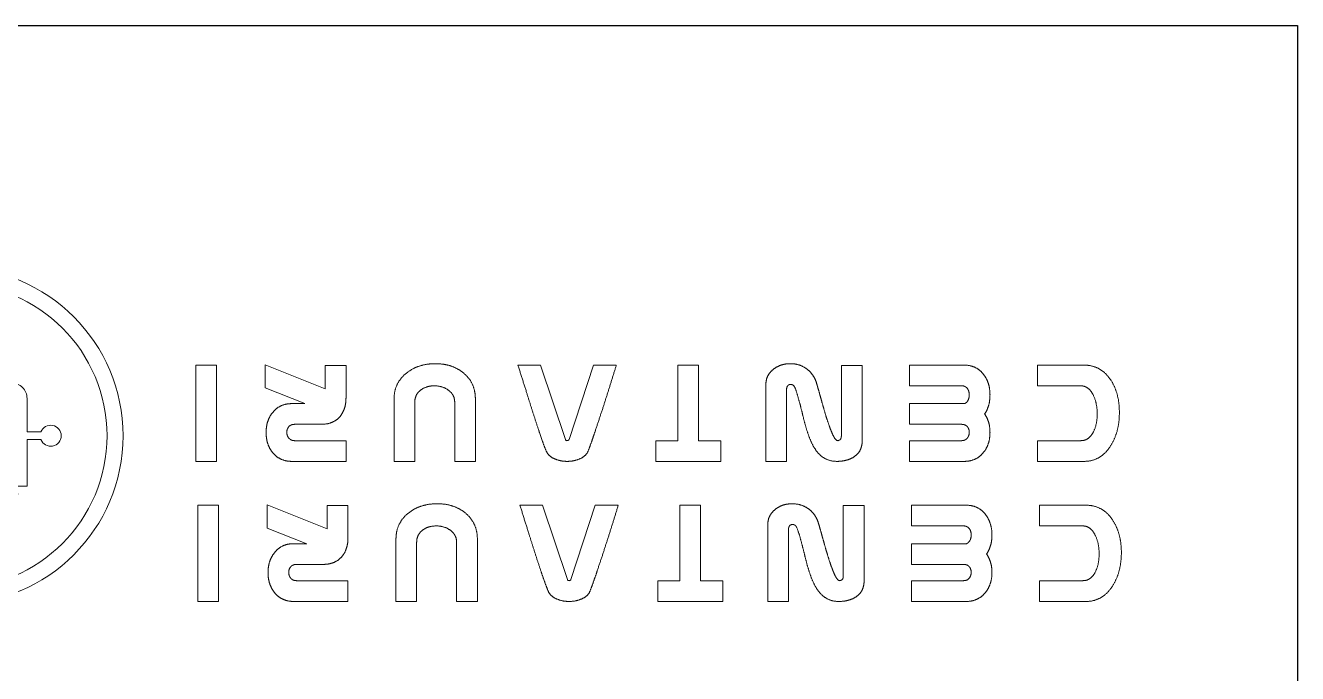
# Model space of a CAD drawing. Header units: millimetres. Extents: x -34 to 566, y 49 to 289.
# Drawn here: x 406.9 to 565.6, y 208.2 to 289 of the extents above; entities that cross this region are included whole.
import ezdxf

# ---------------------------------------------------------------- set-up
doc = ezdxf.new("R2010")
doc.units = ezdxf.units.MM

# ---------------------------------------------------------------- blocks, each defined once
blk = doc.blocks.new('Isim Doldurma')
at = {"color": 7, "linetype": 'Continuous', "lineweight": 15}
for points in [[(3.66, 3.68), (3.68, 3.65), (3.69, 3.61), (3.71, 3.58), (3.73, 3.55), (3.75, 3.51), (3.77, 3.48), (3.79, 3.45), (3.81, 3.42), (3.83, 3.39), (3.85, 3.36), (3.87, 3.33), (3.89, 3.3), (3.91, 3.27), (3.94, 3.24), (3.96, 3.21), (3.98, 3.18), (4.01, 3.15), (4.03, 3.12), (4.06, 3.09), (4.08, 3.07), (4.11, 3.04), (4.13, 3.01), (4.16, 2.99), (4.19, 2.96), (4.22, 2.94), (4.25, 2.92), (4.27, 2.89), (4.3, 2.87), (4.34, 2.85), (4.37, 2.83), (4.4, 2.81), (4.43, 2.79), (4.46, 2.77), (4.49, 2.75), (4.53, 2.73), (4.56, 2.72), (4.59, 2.7), (4.63, 2.69), (4.66, 2.67), (4.7, 2.66), (4.73, 2.65), (4.77, 2.64), (4.81, 2.63), (4.84, 2.62), (4.88, 2.61), (4.92, 2.61), (4.95, 2.6), (4.99, 2.6), (5.03, 2.59), (5.06, 2.59), (5.1, 2.59), (5.14, 2.59), (5.18, 2.58), (10.58, 2.58), (10.58, 0), (4.77, 0), (4.7, 0), (4.62, 0), (4.55, 0.01), (4.47, 0.01), (4.4, 0.02), (4.32, 0.02), (4.25, 0.03), (4.17, 0.04), (4.1, 0.05), (4.03, 0.06), (3.95, 0.08), (3.88, 0.09), (3.81, 0.11), (3.74, 0.13), (3.66, 0.15), (3.59, 0.17), (3.52, 0.19), (3.45, 0.21), (3.38, 0.24), (3.31, 0.27), (3.24, 0.29), (3.17, 0.32), (3.1, 0.35), (3.04, 0.39), (2.97, 0.42), (2.9, 0.45), (2.84, 0.49), (2.77, 0.53), (2.71, 0.57), (2.65, 0.61), (2.59, 0.65), (2.53, 0.7), (2.47, 0.74), (2.41, 0.79), (2.35, 0.83), (2.29, 0.88), (2.23, 0.93), (2.18, 0.98), (2.12, 1.03), (2.07, 1.08), (2.02, 1.14), (1.97, 1.19), (1.92, 1.25), (1.87, 1.3), (1.82, 1.36), (1.77, 1.42), (1.72, 1.48), (1.68, 1.53), (1.63, 1.59), (1.59, 1.65), (1.55, 1.72), (1.5, 1.78), (1.46, 1.84), (1.42, 1.91), (1.37, 1.97), (1.33, 2.04), (1.29, 2.11), (1.25, 2.18), (1.21, 2.25), (1.17, 2.32), (1.13, 2.39), (1.1, 2.46), (1.06, 2.54), (1.03, 2.61), (1, 2.68), (0.96, 2.76), (0.93, 2.83), (0.9, 2.91), (0.87, 2.98), (0.84, 3.06), (0.81, 3.13), (0.79, 3.21), (0.76, 3.28), (0.74, 3.36), (0.71, 3.44), (0.69, 3.51), (0.67, 3.59), (0.65, 3.67), (0.62, 3.75), (0.6, 3.83), (0.59, 3.9), (0.57, 3.98), (0.55, 4.06), (0.53, 4.14), (0.52, 4.22), (0.5, 4.3), (0.49, 4.38), (0.48, 4.46), (0.47, 4.54), (0.45, 4.62), (0.44, 4.7), (0.43, 4.78), (0.43, 4.86), (0.42, 4.94), (0.41, 5.02), (0.4, 5.1), (0.4, 5.18), (0.39, 5.26), (0.38, 5.34), (0.38, 5.42), (0.38, 5.5), (0.38, 5.58), (0.37, 5.66), (0.37, 5.74), (0.37, 5.82), (0.37, 5.9), (0.37, 5.98), (0.37, 6.07), (0.37, 6.15), (0.38, 6.23), (0.38, 6.32), (0.38, 6.4), (0.39, 6.48), (0.39, 6.56), (0.4, 6.65), (0.4, 6.73), (0.41, 6.81), (0.42, 6.89), (0.43, 6.98), (0.44, 7.06), (0.45, 7.14), (0.46, 7.22), (0.47, 7.3), (0.48, 7.39), (0.49, 7.47), (0.51, 7.55), (0.52, 7.63), (0.54, 7.71), (0.56, 7.79), (0.57, 7.87), (0.59, 7.96), (0.61, 8.04), (0.63, 8.12), (0.65, 8.2), (0.67, 8.28), (0.7, 8.36), (0.72, 8.44), (0.74, 8.51), (0.77, 8.59), (0.8, 8.67), (0.82, 8.75), (0.85, 8.83), (0.88, 8.9), (0.91, 8.98), (0.94, 9.06), (0.98, 9.13), (1.01, 9.21), (1.04, 9.29), (1.08, 9.36), (1.11, 9.44), (1.15, 9.51), (1.19, 9.58), (1.23, 9.66), (1.27, 9.73), (1.31, 9.8), (1.35, 9.87), (1.39, 9.94), (1.44, 10.01), (1.48, 10.08), (1.52, 10.15), (1.56, 10.21), (1.61, 10.27), (1.65, 10.33), (1.69, 10.39), (1.74, 10.45), (1.78, 10.51), (1.83, 10.57), (1.88, 10.63), (1.93, 10.69), (1.98, 10.75), (2.03, 10.8), (2.08, 10.86), (2.13, 10.91), (2.19, 10.96), (2.24, 11.01), (2.3, 11.07), (2.35, 11.12), (2.41, 11.16), (2.47, 11.21), (2.53, 11.26), (2.59, 11.3), (2.65, 11.35), (2.71, 11.39), (2.77, 11.43), (2.84, 11.47), (2.9, 11.51), (2.97, 11.55), (3.03, 11.59), (3.1, 11.62), (3.17, 11.65), (3.23, 11.69), (3.3, 11.72), (3.37, 11.74), (3.44, 11.77), (3.51, 11.8), (3.58, 11.82), (3.66, 11.84), (3.73, 11.87), (3.8, 11.88), (3.87, 11.9), (3.95, 11.92), (4.02, 11.93), (4.1, 11.95), (4.17, 11.96), (4.25, 11.97), (4.32, 11.98), (4.4, 11.98), (4.47, 11.99), (4.55, 11.99), (4.62, 12), (4.7, 12), (4.77, 12), (10.58, 12), (10.58, 9.42), (5.18, 9.42), (5.14, 9.41), (5.1, 9.41), (5.06, 9.41), (5.03, 9.41), (4.99, 9.4), (4.95, 9.4), (4.92, 9.4), (4.88, 9.39), (4.84, 9.38), (4.81, 9.38), (4.77, 9.37), (4.74, 9.36), (4.7, 9.35), (4.67, 9.34), (4.63, 9.33), (4.6, 9.31), (4.56, 9.3), (4.53, 9.28), (4.49, 9.27), (4.46, 9.25), (4.43, 9.23), (4.4, 9.22), (4.37, 9.2), (4.33, 9.18), (4.3, 9.16), (4.27, 9.14), (4.24, 9.11), (4.21, 9.09), (4.18, 9.07), (4.16, 9.05), (4.13, 9.02), (4.1, 9), (4.07, 8.97), (4.05, 8.95), (4.02, 8.92), (4, 8.89), (3.97, 8.87), (3.95, 8.84), (3.92, 8.81), (3.9, 8.78), (3.88, 8.75), (3.86, 8.72), (3.83, 8.69), (3.81, 8.66), (3.79, 8.63), (3.77, 8.6), (3.75, 8.57), (3.73, 8.54), (3.71, 8.51), (3.69, 8.48), (3.67, 8.44), (3.66, 8.41), (3.64, 8.38), (3.6, 8.31), (3.57, 8.23), (3.53, 8.16), (3.5, 8.08), (3.47, 8.01), (3.43, 7.93), (3.41, 7.86), (3.38, 7.78), (3.35, 7.7), (3.33, 7.62), (3.31, 7.54), (3.29, 7.46), (3.27, 7.38), (3.25, 7.3), (3.24, 7.22), (3.22, 7.14), (3.21, 7.06), (3.2, 6.98), (3.19, 6.9), (3.18, 6.82), (3.17, 6.74), (3.16, 6.66), (3.16, 6.57), (3.15, 6.49), (3.15, 6.41), (3.15, 6.33), (3.14, 6.25), (3.14, 6.17), (3.14, 6.08), (3.14, 6), (3.14, 5.91), (3.15, 5.83), (3.15, 5.74), (3.15, 5.66), (3.16, 5.57), (3.16, 5.48), (3.17, 5.4), (3.18, 5.31), (3.19, 5.23), (3.2, 5.14), (3.22, 5.06), (3.23, 4.98), (3.25, 4.89), (3.26, 4.81), (3.28, 4.72), (3.3, 4.64), (3.32, 4.56), (3.34, 4.47), (3.37, 4.39), (3.39, 4.31), (3.42, 4.23), (3.45, 4.15), (3.48, 4.07), (3.52, 3.99), (3.55, 3.91), (3.59, 3.83), (3.62, 3.76)], [(17.18, 6.09), (17.15, 6.13), (17.13, 6.17), (17.1, 6.21), (17.08, 6.25), (17.05, 6.29), (17.03, 6.32), (17.01, 6.36), (16.98, 6.4), (16.96, 6.45), (16.94, 6.49), (16.92, 6.53), (16.9, 6.57), (16.88, 6.61), (16.86, 6.65), (16.84, 6.69), (16.82, 6.74), (16.81, 6.78), (16.79, 6.82), (16.77, 6.86), (16.76, 6.91), (16.74, 6.95), (16.72, 6.99), (16.71, 7.04), (16.7, 7.08), (16.68, 7.12), (16.67, 7.17), (16.66, 7.21), (16.65, 7.26), (16.63, 7.3), (16.62, 7.35), (16.61, 7.39), (16.6, 7.44), (16.59, 7.48), (16.58, 7.53), (16.58, 7.57), (16.57, 7.62), (16.56, 7.66), (16.55, 7.71), (16.55, 7.75), (16.54, 7.8), (16.54, 7.84), (16.53, 7.89), (16.53, 7.94), (16.52, 7.98), (16.52, 8.03), (16.52, 8.07), (16.51, 8.12), (16.51, 8.16), (16.51, 8.21), (16.51, 8.26), (16.51, 8.3), (16.51, 8.35), (16.5, 8.39), (16.51, 8.44), (16.51, 8.49), (16.51, 8.54), (16.51, 8.59), (16.51, 8.64), (16.51, 8.69), (16.52, 8.74), (16.52, 8.79), (16.52, 8.84), (16.53, 8.89), (16.53, 8.94), (16.54, 8.99), (16.55, 9.04), (16.55, 9.09), (16.56, 9.14), (16.57, 9.19), (16.58, 9.24), (16.59, 9.29), (16.6, 9.34), (16.61, 9.39), (16.62, 9.44), (16.63, 9.49), (16.64, 9.53), (16.66, 9.58), (16.67, 9.63), (16.69, 9.68), (16.7, 9.73), (16.72, 9.77), (16.73, 9.82), (16.75, 9.87), (16.77, 9.92), (16.78, 9.96), (16.8, 10.01), (16.82, 10.06), (16.84, 10.1), (16.86, 10.15), (16.88, 10.19), (16.91, 10.24), (16.93, 10.28), (16.95, 10.33), (16.97, 10.37), (17, 10.42), (17.02, 10.46), (17.05, 10.5), (17.08, 10.54), (17.1, 10.59), (17.13, 10.63), (17.16, 10.67), (17.19, 10.71), (17.22, 10.75), (17.25, 10.79), (17.28, 10.83), (17.31, 10.87), (17.34, 10.91), (17.37, 10.95), (17.41, 10.99), (17.44, 11.03), (17.48, 11.07), (17.51, 11.11), (17.55, 11.15), (17.59, 11.18), (17.62, 11.22), (17.66, 11.26), (17.7, 11.29), (17.74, 11.32), (17.78, 11.36), (17.82, 11.39), (17.86, 11.42), (17.91, 11.45), (17.95, 11.48), (17.99, 11.51), (18.04, 11.54), (18.08, 11.57), (18.12, 11.59), (18.17, 11.62), (18.22, 11.65), (18.26, 11.67), (18.31, 11.69), (18.36, 11.72), (18.4, 11.74), (18.45, 11.76), (18.5, 11.78), (18.55, 11.8), (18.6, 11.82), (18.65, 11.83), (18.7, 11.85), (18.75, 11.87), (18.8, 11.88), (18.85, 11.89), (18.9, 11.91), (18.95, 11.92), (19, 11.93), (19.05, 11.94), (19.1, 11.95), (19.15, 11.96), (19.21, 11.97), (19.26, 11.97), (19.31, 11.98), (19.36, 11.98), (19.41, 11.99), (19.47, 11.99), (19.52, 11.99), (19.57, 12), (19.62, 12), (19.67, 12), (19.73, 12), (26.53, 12), (26.53, 9.42), (20.04, 9.42), (20.01, 9.41), (19.98, 9.41), (19.95, 9.41), (19.92, 9.41), (19.89, 9.4), (19.86, 9.4), (19.83, 9.4), (19.8, 9.39), (19.77, 9.38), (19.74, 9.37), (19.72, 9.36), (19.69, 9.35), (19.66, 9.34), (19.63, 9.33), (19.61, 9.32), (19.58, 9.3), (19.55, 9.29), (19.53, 9.27), (19.5, 9.26), (19.48, 9.24), (19.46, 9.22), (19.43, 9.2), (19.41, 9.18), (19.39, 9.16), (19.37, 9.14), (19.35, 9.11), (19.33, 9.09), (19.31, 9.07), (19.3, 9.04), (19.28, 9.02), (19.26, 8.99), (19.25, 8.97), (19.23, 8.94), (19.22, 8.92), (19.21, 8.89), (19.19, 8.86), (19.18, 8.84), (19.17, 8.81), (19.16, 8.78), (19.15, 8.75), (19.14, 8.72), (19.13, 8.7), (19.12, 8.67), (19.12, 8.64), (19.11, 8.61), (19.11, 8.58), (19.1, 8.55), (19.1, 8.52), (19.1, 8.49), (19.09, 8.46), (19.09, 8.43), (19.09, 8.4), (19.09, 8.37), (19.09, 8.34), (19.09, 8.31), (19.09, 8.28), (19.09, 8.25), (19.1, 8.23), (19.1, 8.2), (19.1, 8.17), (19.11, 8.14), (19.12, 8.11), (19.12, 8.08), (19.13, 8.05), (19.14, 8.03), (19.15, 8), (19.16, 7.97), (19.17, 7.94), (19.18, 7.92), (19.19, 7.89), (19.21, 7.87), (19.22, 7.84), (19.23, 7.82), (19.25, 7.79), (19.26, 7.77), (19.28, 7.74), (19.3, 7.72), (19.32, 7.7), (19.33, 7.67), (19.35, 7.65), (19.37, 7.63), (19.39, 7.61), (19.42, 7.59), (19.44, 7.57), (19.46, 7.55), (19.48, 7.54), (19.51, 7.52), (19.53, 7.51), (19.56, 7.49), (19.59, 7.48), (19.61, 7.47), (19.64, 7.45), (19.67, 7.44), (19.69, 7.43), (19.72, 7.43), (19.75, 7.42), (19.78, 7.41), (19.81, 7.4), (19.84, 7.4), (19.86, 7.4), (19.89, 7.39), (19.92, 7.39), (19.95, 7.39), (19.98, 7.39), (20.01, 7.39), (20.04, 7.38), (26.53, 7.38), (26.53, 4.8), (19.67, 4.8), (19.64, 4.79), (19.61, 4.77), (19.59, 4.75), (19.56, 4.74), (19.53, 4.72), (19.51, 4.7), (19.48, 4.68), (19.46, 4.66), (19.43, 4.64), (19.41, 4.62), (19.39, 4.59), (19.37, 4.57), (19.35, 4.54), (19.33, 4.52), (19.31, 4.49), (19.29, 4.47), (19.28, 4.44), (19.26, 4.41), (19.25, 4.38), (19.23, 4.35), (19.22, 4.33), (19.2, 4.3), (19.19, 4.27), (19.18, 4.24), (19.17, 4.21), (19.16, 4.18), (19.15, 4.15), (19.14, 4.12), (19.13, 4.09), (19.13, 4.05), (19.12, 4.02), (19.11, 3.99), (19.11, 3.96), (19.11, 3.93), (19.1, 3.9), (19.1, 3.87), (19.1, 3.83), (19.09, 3.8), (19.09, 3.77), (19.09, 3.74), (19.09, 3.71), (19.09, 3.68), (19.09, 3.64), (19.09, 3.61), (19.09, 3.58), (19.1, 3.55), (19.1, 3.52), (19.1, 3.49), (19.11, 3.46), (19.11, 3.43), (19.12, 3.4), (19.13, 3.37), (19.13, 3.34), (19.14, 3.31), (19.15, 3.28), (19.16, 3.25), (19.17, 3.22), (19.18, 3.19), (19.2, 3.16), (19.21, 3.13), (19.22, 3.1), (19.24, 3.08), (19.25, 3.05), (19.27, 3.02), (19.28, 2.99), (19.3, 2.97), (19.32, 2.94), (19.33, 2.92), (19.35, 2.89), (19.37, 2.87), (19.39, 2.85), (19.41, 2.82), (19.44, 2.8), (19.46, 2.78), (19.48, 2.76), (19.51, 2.74), (19.54, 2.72), (19.56, 2.71), (19.59, 2.69), (19.62, 2.68), (19.64, 2.66), (19.67, 2.65), (19.7, 2.64), (19.73, 2.63), (19.76, 2.62), (19.79, 2.61), (19.82, 2.6), (19.85, 2.6), (19.88, 2.6), (19.91, 2.59), (19.94, 2.59), (19.98, 2.59), (20.01, 2.59), (20.04, 2.58), (26.53, 2.58), (26.53, 0), (19.73, 0), (19.67, 0), (19.62, 0), (19.57, 0), (19.52, 0.01), (19.46, 0.01), (19.41, 0.01), (19.36, 0.02), (19.31, 0.02), (19.25, 0.03), (19.2, 0.04), (19.15, 0.04), (19.1, 0.05), (19.05, 0.06), (19, 0.07), (18.94, 0.09), (18.89, 0.1), (18.84, 0.11), (18.79, 0.13), (18.74, 0.14), (18.69, 0.16), (18.64, 0.17), (18.59, 0.19), (18.54, 0.21), (18.49, 0.23), (18.45, 0.25), (18.4, 0.27), (18.35, 0.29), (18.3, 0.32), (18.26, 0.34), (18.21, 0.37), (18.16, 0.39), (18.12, 0.42), (18.07, 0.45), (18.03, 0.48), (17.99, 0.51), (17.94, 0.54), (17.9, 0.57), (17.86, 0.6), (17.82, 0.63), (17.78, 0.66), (17.74, 0.7), (17.7, 0.73), (17.66, 0.77), (17.62, 0.81), (17.58, 0.84), (17.55, 0.88), (17.51, 0.92), (17.48, 0.96), (17.44, 1), (17.41, 1.04), (17.37, 1.08), (17.34, 1.12), (17.31, 1.16), (17.28, 1.2), (17.25, 1.24), (17.22, 1.29), (17.19, 1.33), (17.16, 1.37), (17.13, 1.41), (17.1, 1.46), (17.07, 1.5), (17.05, 1.54), (17.02, 1.59), (17, 1.63), (16.97, 1.68), (16.95, 1.73), (16.92, 1.77), (16.9, 1.82), (16.88, 1.86), (16.86, 1.91), (16.84, 1.96), (16.82, 2.01), (16.8, 2.06), (16.78, 2.1), (16.76, 2.15), (16.75, 2.2), (16.73, 2.25), (16.71, 2.3), (16.7, 2.35), (16.68, 2.4), (16.67, 2.45), (16.66, 2.5), (16.64, 2.55), (16.63, 2.6), (16.62, 2.65), (16.61, 2.7), (16.6, 2.75), (16.59, 2.8), (16.58, 2.85), (16.57, 2.9), (16.56, 2.95), (16.55, 3), (16.55, 3.05), (16.54, 3.1), (16.53, 3.15), (16.53, 3.21), (16.52, 3.26), (16.52, 3.31), (16.52, 3.36), (16.51, 3.41), (16.51, 3.46), (16.51, 3.51), (16.51, 3.57), (16.51, 3.62), (16.51, 3.67), (16.5, 3.72), (16.51, 3.77), (16.51, 3.82), (16.51, 3.86), (16.51, 3.91), (16.51, 3.96), (16.51, 4), (16.52, 4.05), (16.52, 4.1), (16.52, 4.15), (16.53, 4.19), (16.53, 4.24), (16.54, 4.29), (16.54, 4.33), (16.55, 4.38), (16.55, 4.43), (16.56, 4.47), (16.57, 4.52), (16.58, 4.57), (16.58, 4.61), (16.59, 4.66), (16.6, 4.71), (16.61, 4.75), (16.62, 4.8), (16.63, 4.84), (16.64, 4.89), (16.65, 4.94), (16.67, 4.98), (16.68, 5.03), (16.69, 5.07), (16.71, 5.12), (16.72, 5.16), (16.74, 5.21), (16.75, 5.25), (16.77, 5.3), (16.79, 5.34), (16.8, 5.38), (16.82, 5.43), (16.84, 5.47), (16.86, 5.51), (16.88, 5.56), (16.9, 5.6), (16.92, 5.64), (16.94, 5.69), (16.96, 5.73), (16.98, 5.77), (17, 5.81), (17.03, 5.85), (17.05, 5.89), (17.08, 5.93), (17.1, 5.97), (17.13, 6.01), (17.15, 6.05)], [(33.45, 11.42), (33.48, 11.45), (33.52, 11.47), (33.56, 11.49), (33.59, 11.51), (33.63, 11.54), (33.67, 11.56), (33.71, 11.58), (33.75, 11.6), (33.78, 11.62), (33.82, 11.64), (33.86, 11.66), (33.9, 11.68), (33.94, 11.69), (33.98, 11.71), (34.02, 11.73), (34.06, 11.74), (34.1, 11.76), (34.14, 11.77), (34.19, 11.79), (34.23, 11.8), (34.27, 11.81), (34.31, 11.82), (34.35, 11.84), (34.39, 11.85), (34.43, 11.86), (34.48, 11.87), (34.52, 11.88), (34.56, 11.89), (34.6, 11.9), (34.65, 11.91), (34.69, 11.92), (34.73, 11.92), (34.77, 11.93), (34.82, 11.94), (34.86, 11.95), (34.9, 11.95), (34.94, 11.96), (34.99, 11.96), (35.03, 11.97), (35.07, 11.97), (35.12, 11.98), (35.16, 11.98), (35.2, 11.98), (35.25, 11.99), (35.29, 11.99), (35.33, 11.99), (35.38, 11.99), (35.42, 12), (35.46, 12), (35.51, 12), (35.55, 12), (35.59, 12), (35.64, 12), (35.7, 12), (35.77, 11.99), (35.84, 11.99), (35.9, 11.99), (35.97, 11.98), (36.03, 11.98), (36.1, 11.97), (36.17, 11.96), (36.23, 11.95), (36.3, 11.94), (36.36, 11.92), (36.43, 11.91), (36.49, 11.89), (36.55, 11.87), (36.62, 11.85), (36.68, 11.83), (36.74, 11.8), (36.8, 11.78), (36.86, 11.75), (36.92, 11.72), (36.98, 11.7), (37.04, 11.67), (37.1, 11.64), (37.16, 11.6), (37.22, 11.57), (37.27, 11.53), (37.33, 11.5), (37.38, 11.46), (37.44, 11.42), (37.49, 11.38), (37.54, 11.34), (37.59, 11.3), (37.64, 11.25), (37.69, 11.21), (37.74, 11.16), (37.79, 11.12), (37.84, 11.07), (37.88, 11.02), (37.93, 10.97), (37.97, 10.92), (38.02, 10.87), (38.06, 10.82), (38.1, 10.77), (38.14, 10.72), (38.18, 10.67), (38.22, 10.61), (38.26, 10.56), (38.29, 10.5), (38.33, 10.45), (38.37, 10.39), (38.4, 10.34), (38.44, 10.28), (38.47, 10.22), (38.51, 10.16), (38.55, 10.09), (38.59, 10.02), (38.62, 9.95), (38.66, 9.89), (38.69, 9.82), (38.73, 9.75), (38.76, 9.68), (38.79, 9.61), (38.82, 9.54), (38.85, 9.47), (38.88, 9.4), (38.91, 9.33), (38.94, 9.26), (38.97, 9.18), (39, 9.11), (39.03, 9.04), (39.06, 8.97), (39.08, 8.9), (39.11, 8.82), (39.13, 8.75), (39.16, 8.68), (39.19, 8.61), (39.21, 8.53), (39.23, 8.46), (39.26, 8.39), (39.28, 8.32), (39.31, 8.24), (39.33, 8.17), (39.35, 8.1), (39.38, 8.02), (39.4, 7.95), (39.42, 7.88), (39.44, 7.8), (39.47, 7.73), (39.49, 7.65), (39.51, 7.58), (39.53, 7.51), (39.55, 7.43), (39.57, 7.36), (39.59, 7.28), (39.61, 7.21), (39.63, 7.14), (39.65, 7.06), (39.67, 6.99), (39.69, 6.91), (39.71, 6.84), (39.73, 6.76), (39.75, 6.69), (39.76, 6.61), (39.78, 6.54), (39.8, 6.46), (39.82, 6.39), (39.84, 6.32), (39.85, 6.25), (39.87, 6.18), (39.89, 6.11), (39.9, 6.05), (39.92, 5.98), (39.94, 5.91), (39.95, 5.84), (39.97, 5.77), (39.99, 5.7), (40.01, 5.63), (40.02, 5.56), (40.04, 5.49), (40.06, 5.43), (40.08, 5.36), (40.09, 5.29), (40.11, 5.22), (40.13, 5.15), (40.15, 5.08), (40.16, 5.01), (40.18, 4.94), (40.2, 4.88), (40.22, 4.81), (40.24, 4.74), (40.25, 4.67), (40.27, 4.6), (40.29, 4.53), (40.31, 4.47), (40.33, 4.4), (40.35, 4.33), (40.37, 4.26), (40.39, 4.19), (40.41, 4.12), (40.42, 4.06), (40.44, 3.99), (40.46, 3.92), (40.48, 3.85), (40.5, 3.78), (40.52, 3.71), (40.54, 3.65), (40.56, 3.58), (40.58, 3.51), (40.61, 3.44), (40.63, 3.38), (40.65, 3.31), (40.67, 3.24), (40.7, 3.17), (40.72, 3.11), (40.74, 3.04), (40.77, 2.97), (40.79, 2.91), (40.82, 2.84), (40.85, 2.78), (40.86, 2.76), (40.87, 2.74), (40.88, 2.71), (40.9, 2.69), (40.91, 2.67), (40.92, 2.65), (40.94, 2.63), (40.95, 2.61), (40.97, 2.59), (40.98, 2.58), (41, 2.56), (41.01, 2.54), (41.03, 2.53), (41.05, 2.51), (41.07, 2.5), (41.09, 2.48), (41.11, 2.47), (41.13, 2.46), (41.15, 2.45), (41.18, 2.44), (41.2, 2.43), (41.22, 2.42), (41.25, 2.42), (41.27, 2.41), (41.29, 2.41), (41.32, 2.41), (41.34, 2.4), (41.36, 2.4), (41.39, 2.4), (41.41, 2.4), (41.43, 2.41), (41.45, 2.41), (41.47, 2.41), (41.49, 2.42), (41.51, 2.42), (41.53, 2.43), (41.55, 2.43), (41.57, 2.44), (41.59, 2.45), (41.61, 2.46), (41.63, 2.47), (41.64, 2.48), (41.66, 2.49), (41.68, 2.51), (41.69, 2.52), (41.71, 2.54), (41.72, 2.55), (41.74, 2.57), (41.75, 2.58), (41.76, 2.6), (41.77, 2.62), (41.78, 2.63), (41.79, 2.65), (41.8, 2.67), (41.81, 2.69), (41.82, 2.71), (41.83, 2.73), (41.84, 2.75), (41.84, 2.77), (41.85, 2.79), (41.85, 2.81), (41.86, 2.83), (41.86, 2.85), (41.86, 2.87), (41.86, 2.89), (41.87, 2.91), (41.87, 2.93), (41.87, 2.95), (41.87, 2.97), (41.87, 2.99), (41.87, 12.02), (44.46, 12.02), (44.46, 2.39), (44.45, 2.35), (44.45, 2.31), (44.45, 2.27), (44.45, 2.22), (44.45, 2.18), (44.44, 2.14), (44.44, 2.1), (44.44, 2.06), (44.43, 2.02), (44.42, 1.98), (44.42, 1.94), (44.41, 1.9), (44.4, 1.86), (44.39, 1.82), (44.38, 1.78), (44.37, 1.74), (44.36, 1.7), (44.35, 1.66), (44.33, 1.62), (44.32, 1.58), (44.3, 1.54), (44.29, 1.5), (44.27, 1.47), (44.26, 1.43), (44.24, 1.39), (44.22, 1.35), (44.21, 1.32), (44.19, 1.28), (44.17, 1.25), (44.14, 1.21), (44.12, 1.17), (44.1, 1.14), (44.08, 1.11), (44.05, 1.07), (44.03, 1.04), (44.01, 1.01), (43.98, 0.97), (43.96, 0.94), (43.93, 0.91), (43.9, 0.88), (43.88, 0.85), (43.85, 0.82), (43.82, 0.79), (43.79, 0.76), (43.76, 0.73), (43.73, 0.7), (43.7, 0.67), (43.67, 0.64), (43.64, 0.62), (43.61, 0.59), (43.58, 0.56), (43.55, 0.54), (43.52, 0.51), (43.48, 0.49), (43.45, 0.46), (43.41, 0.43), (43.38, 0.41), (43.34, 0.38), (43.31, 0.36), (43.27, 0.34), (43.24, 0.31), (43.2, 0.29), (43.16, 0.27), (43.13, 0.25), (43.09, 0.23), (43.05, 0.21), (43.01, 0.19), (42.98, 0.17), (42.94, 0.15), (42.9, 0.13), (42.86, 0.11), (42.82, 0.09), (42.78, 0.08), (42.74, 0.06), (42.7, 0.04), (42.66, 0.03), (42.62, 0.01), (42.58, 0), (42.54, -0.01), (42.5, -0.03), (42.46, -0.04), (42.42, -0.05), (42.38, -0.06), (42.34, -0.07), (42.3, -0.08), (42.26, -0.09), (42.21, -0.1), (42.17, -0.11), (42.13, -0.12), (42.09, -0.13), (42.05, -0.13), (42, -0.14), (41.96, -0.15), (41.92, -0.15), (41.88, -0.16), (41.84, -0.16), (41.79, -0.17), (41.75, -0.17), (41.71, -0.17), (41.66, -0.18), (41.62, -0.18), (41.58, -0.18), (41.54, -0.18), (41.49, -0.18), (41.45, -0.18), (41.41, -0.18), (41.34, -0.18), (41.27, -0.18), (41.2, -0.18), (41.13, -0.17), (41.06, -0.17), (40.99, -0.16), (40.93, -0.15), (40.86, -0.15), (40.79, -0.13), (40.72, -0.12), (40.65, -0.11), (40.59, -0.09), (40.52, -0.08), (40.45, -0.06), (40.38, -0.04), (40.32, -0.02), (40.25, 0), (40.19, 0.02), (40.12, 0.05), (40.06, 0.07), (39.99, 0.1), (39.93, 0.13), (39.87, 0.16), (39.81, 0.19), (39.75, 0.23), (39.69, 0.26), (39.63, 0.3), (39.57, 0.33), (39.51, 0.37), (39.47, 0.39), (39.44, 0.41), (39.4, 0.44), (39.37, 0.46), (39.33, 0.49), (39.3, 0.51), (39.27, 0.54), (39.23, 0.57), (39.2, 0.59), (39.17, 0.62), (39.14, 0.65), (39.11, 0.68), (39.07, 0.71), (39.04, 0.74), (39.01, 0.77), (38.98, 0.8), (38.95, 0.83), (38.92, 0.86), (38.89, 0.89), (38.86, 0.92), (38.84, 0.95), (38.81, 0.98), (38.78, 1.02), (38.76, 1.05), (38.73, 1.08), (38.71, 1.12), (38.68, 1.15), (38.65, 1.19), (38.63, 1.22), (38.61, 1.26), (38.58, 1.29), (38.56, 1.33), (38.54, 1.36), (38.51, 1.4), (38.49, 1.44), (38.47, 1.47), (38.45, 1.51), (38.43, 1.55), (38.41, 1.59), (38.39, 1.62), (38.37, 1.66), (38.35, 1.7), (38.33, 1.74), (38.32, 1.78), (38.3, 1.81), (38.28, 1.85), (38.27, 1.89), (38.25, 1.93), (38.23, 1.97), (38.22, 2.01), (38.2, 2.05), (38.19, 2.09), (38.18, 2.13), (38.16, 2.18), (38.15, 2.23), (38.13, 2.27), (38.12, 2.32), (38.1, 2.37), (38.09, 2.41), (38.08, 2.46), (38.06, 2.51), (38.05, 2.56), (38.03, 2.6), (38.02, 2.65), (38.01, 2.7), (37.99, 2.75), (37.98, 2.79), (37.97, 2.84), (37.96, 2.89), (37.94, 2.93), (37.93, 2.98), (37.91, 3.03), (37.9, 3.08), (37.89, 3.12), (37.87, 3.17), (37.86, 3.22), (37.85, 3.26), (37.83, 3.31), (37.82, 3.36), (37.8, 3.41), (37.79, 3.45), (37.78, 3.5), (37.77, 3.55), (37.75, 3.6), (37.74, 3.64), (37.73, 3.69), (37.71, 3.74), (37.7, 3.79), (37.69, 3.83), (37.67, 3.88), (37.66, 3.93), (37.65, 3.98), (37.63, 4.02), (37.62, 4.07), (37.61, 4.12), (37.59, 4.16), (37.58, 4.21), (37.57, 4.26), (37.55, 4.31), (37.54, 4.35), (37.53, 4.4), (37.51, 4.45), (37.5, 4.5), (37.49, 4.54), (37.47, 4.59), (37.46, 4.64), (37.44, 4.7), (37.43, 4.76), (37.41, 4.82), (37.39, 4.88), (37.37, 4.95), (37.36, 5.01), (37.34, 5.07), (37.32, 5.13), (37.3, 5.19), (37.29, 5.25), (37.27, 5.32), (37.25, 5.38), (37.23, 5.44), (37.21, 5.5), (37.2, 5.56), (37.18, 5.62), (37.16, 5.68), (37.14, 5.74), (37.12, 5.81), (37.11, 5.87), (37.09, 5.93), (37.07, 5.99), (37.05, 6.05), (37.03, 6.11), (37.01, 6.17), (37, 6.23), (36.98, 6.3), (36.96, 6.36), (36.94, 6.42), (36.92, 6.48), (36.9, 6.54), (36.88, 6.6), (36.86, 6.66), (36.84, 6.72), (36.83, 6.78), (36.81, 6.84), (36.79, 6.91), (36.77, 6.97), (36.75, 7.03), (36.72, 7.09), (36.7, 7.15), (36.68, 7.21), (36.66, 7.27), (36.64, 7.33), (36.62, 7.39), (36.6, 7.45), (36.58, 7.51), (36.56, 7.57), (36.54, 7.63), (36.52, 7.69), (36.49, 7.75), (36.47, 7.81), (36.45, 7.87), (36.44, 7.91), (36.42, 7.94), (36.41, 7.97), (36.4, 8), (36.39, 8.04), (36.37, 8.07), (36.36, 8.1), (36.35, 8.14), (36.33, 8.17), (36.32, 8.2), (36.31, 8.24), (36.29, 8.27), (36.28, 8.3), (36.27, 8.33), (36.25, 8.37), (36.24, 8.4), (36.22, 8.43), (36.21, 8.47), (36.19, 8.5), (36.18, 8.53), (36.17, 8.56), (36.15, 8.6), (36.14, 8.63), (36.12, 8.66), (36.11, 8.69), (36.09, 8.72), (36.08, 8.76), (36.06, 8.79), (36.04, 8.82), (36.03, 8.85), (36.01, 8.88), (35.99, 8.91), (35.98, 8.95), (35.96, 8.98), (35.94, 9.01), (35.92, 9.04), (35.9, 9.07), (35.88, 9.1), (35.86, 9.13), (35.84, 9.16), (35.82, 9.18), (35.8, 9.21), (35.78, 9.24), (35.75, 9.27), (35.73, 9.29), (35.7, 9.32), (35.68, 9.34), (35.65, 9.36), (35.62, 9.38), (35.59, 9.4), (35.55, 9.41), (35.52, 9.41), (35.48, 9.42), (35.46, 9.41), (35.44, 9.4), (35.42, 9.4), (35.41, 9.39), (35.39, 9.39), (35.37, 9.38), (35.35, 9.37), (35.33, 9.37), (35.31, 9.36), (35.3, 9.35), (35.28, 9.34), (35.26, 9.33), (35.24, 9.32), (35.23, 9.31), (35.21, 9.3), (35.2, 9.28), (35.18, 9.27), (35.17, 9.26), (35.16, 9.24), (35.14, 9.23), (35.13, 9.21), (35.12, 9.19), (35.11, 9.18), (35.1, 9.16), (35.09, 9.14), (35.09, 9.12), (35.08, 9.1), (35.07, 9.08), (35.07, 9.06), (35.06, 9.05), (35.06, 9.03), (35.06, 9.01), (35.05, 8.99), (35.05, 8.97), (35.05, 8.95), (35.05, 8.93), (35.05, 8.91), (35.04, 8.89), (35.04, 8.87), (35.04, 8.85), (35.04, 8.83), (35.04, 0.04), (32.46, 0.04), (32.46, 9.46), (32.46, 9.5), (32.46, 9.55), (32.46, 9.59), (32.46, 9.63), (32.46, 9.68), (32.47, 9.72), (32.47, 9.76), (32.47, 9.81), (32.48, 9.85), (32.49, 9.89), (32.49, 9.94), (32.5, 9.98), (32.51, 10.02), (32.52, 10.06), (32.53, 10.11), (32.54, 10.15), (32.55, 10.19), (32.56, 10.23), (32.57, 10.27), (32.58, 10.31), (32.6, 10.36), (32.61, 10.4), (32.63, 10.44), (32.65, 10.48), (32.66, 10.52), (32.68, 10.56), (32.7, 10.59), (32.72, 10.63), (32.74, 10.67), (32.76, 10.71), (32.79, 10.75), (32.81, 10.78), (32.83, 10.82), (32.86, 10.85), (32.88, 10.89), (32.91, 10.92), (32.94, 10.96), (32.96, 10.99), (32.99, 11.02), (33.02, 11.06), (33.05, 11.09), (33.08, 11.12), (33.11, 11.15), (33.14, 11.18), (33.17, 11.21), (33.21, 11.24), (33.24, 11.27), (33.27, 11.29), (33.31, 11.32), (33.34, 11.35), (33.38, 11.37), (33.41, 11.4)], [(58.19, 9.42), (55.42, 9.42), (55.42, 0), (52.84, 0), (52.84, 9.42), (50.07, 9.42), (50.07, 12), (58.19, 12)], [(72.76, 8.2), (72.79, 8.11), (72.82, 8.01), (72.85, 7.92), (72.88, 7.83), (72.91, 7.74), (72.94, 7.65), (72.97, 7.56), (73, 7.47), (73.03, 7.38), (73.06, 7.29), (73.09, 7.2), (73.12, 7.11), (73.15, 7.02), (73.18, 6.93), (73.21, 6.84), (73.24, 6.75), (73.26, 6.66), (73.29, 6.57), (73.32, 6.48), (73.35, 6.39), (73.38, 6.3), (73.41, 6.21), (73.44, 6.12), (73.47, 6.03), (73.5, 5.94), (73.53, 5.85), (73.56, 5.76), (73.59, 5.67), (73.61, 5.58), (73.64, 5.49), (73.67, 5.4), (73.7, 5.31), (73.73, 5.22), (73.76, 5.12), (73.79, 5.03), (73.82, 4.94), (73.84, 4.85), (73.87, 4.76), (73.9, 4.67), (73.93, 4.58), (73.96, 4.49), (73.99, 4.4), (74.02, 4.31), (74.04, 4.22), (74.07, 4.13), (74.1, 4.04), (74.13, 3.95), (74.16, 3.86), (74.19, 3.77), (74.21, 3.68), (74.24, 3.59), (74.27, 3.49), (74.3, 3.4), (74.34, 3.29), (74.37, 3.17), (74.41, 3.05), (74.45, 2.93), (74.48, 2.82), (74.52, 2.7), (74.56, 2.58), (74.59, 2.46), (74.63, 2.35), (74.67, 2.23), (74.71, 2.11), (74.74, 2), (74.78, 1.88), (74.82, 1.76), (74.85, 1.64), (74.89, 1.53), (74.93, 1.41), (74.96, 1.29), (75, 1.17), (75.04, 1.06), (75.08, 0.94), (75.11, 0.82), (75.15, 0.7), (75.19, 0.59), (75.22, 0.47), (75.26, 0.35), (75.3, 0.23), (75.33, 0.12), (75.37, 0), (72.56, 0), (69.45, 9.27), (69.45, 9.28), (69.45, 9.29), (69.44, 9.3), (69.44, 9.31), (69.44, 9.31), (69.43, 9.32), (69.43, 9.33), (69.42, 9.34), (69.42, 9.35), (69.41, 9.35), (69.4, 9.36), (69.4, 9.37), (69.39, 9.37), (69.38, 9.38), (69.37, 9.38), (69.37, 9.39), (69.36, 9.39), (69.35, 9.4), (69.34, 9.4), (69.33, 9.4), (69.32, 9.41), (69.31, 9.41), (69.3, 9.41), (69.29, 9.41), (69.28, 9.41), (69.28, 9.41), (69.27, 9.41), (69.26, 9.41), (69.25, 9.42), (69.24, 9.41), (69.23, 9.41), (69.22, 9.41), (69.2, 9.41), (69.19, 9.41), (69.18, 9.41), (69.17, 9.41), (69.16, 9.41), (69.15, 9.4), (69.15, 9.4), (69.14, 9.39), (69.13, 9.39), (69.12, 9.39), (69.11, 9.38), (69.1, 9.37), (69.09, 9.37), (69.08, 9.36), (69.07, 9.36), (69.07, 9.35), (69.06, 9.34), (69.05, 9.34), (69.04, 9.33), (69.04, 9.32), (69.03, 9.31), (69.03, 9.3), (69.02, 9.29), (69.01, 9.29), (69.01, 9.28), (69, 9.27), (65.97, 0), (63.11, 0), (63.14, 0.11), (63.18, 0.21), (63.21, 0.32), (63.24, 0.43), (63.27, 0.53), (63.3, 0.64), (63.33, 0.75), (63.37, 0.85), (63.4, 0.96), (63.43, 1.07), (63.47, 1.17), (63.5, 1.28), (63.53, 1.39), (63.57, 1.49), (63.6, 1.6), (63.63, 1.71), (63.66, 1.81), (63.7, 1.92), (63.73, 2.03), (63.76, 2.13), (63.8, 2.24), (63.83, 2.34), (63.86, 2.45), (63.9, 2.56), (63.93, 2.66), (63.96, 2.77), (64, 2.88), (64.03, 2.98), (64.07, 3.09), (64.1, 3.19), (64.13, 3.3), (64.17, 3.41), (64.2, 3.51), (64.23, 3.62), (64.27, 3.73), (64.3, 3.83), (64.33, 3.94), (64.37, 4.04), (64.4, 4.15), (64.44, 4.26), (64.47, 4.36), (64.51, 4.47), (64.54, 4.57), (64.57, 4.68), (64.61, 4.79), (64.64, 4.89), (64.68, 5), (64.71, 5.11), (64.75, 5.21), (64.78, 5.32), (64.81, 5.42), (64.85, 5.53), (64.88, 5.64), (64.92, 5.74), (64.95, 5.85), (64.99, 5.95), (65.02, 6.06), (65.06, 6.17), (65.09, 6.27), (65.12, 6.38), (65.16, 6.48), (65.19, 6.59), (65.23, 6.69), (65.26, 6.8), (65.3, 6.91), (65.33, 7.01), (65.37, 7.12), (65.4, 7.22), (65.44, 7.33), (65.48, 7.43), (65.51, 7.54), (65.55, 7.65), (65.58, 7.75), (65.62, 7.86), (65.65, 7.96), (65.69, 8.07), (65.72, 8.18), (65.74, 8.23), (65.76, 8.28), (65.78, 8.34), (65.79, 8.39), (65.81, 8.44), (65.83, 8.5), (65.85, 8.55), (65.87, 8.6), (65.88, 8.65), (65.9, 8.71), (65.92, 8.76), (65.94, 8.81), (65.96, 8.87), (65.98, 8.92), (65.99, 8.97), (66.01, 9.03), (66.03, 9.08), (66.05, 9.13), (66.07, 9.19), (66.09, 9.24), (66.1, 9.29), (66.12, 9.35), (66.14, 9.4), (66.16, 9.45), (66.18, 9.51), (66.2, 9.56), (66.22, 9.61), (66.23, 9.67), (66.25, 9.72), (66.27, 9.77), (66.29, 9.82), (66.31, 9.88), (66.33, 9.93), (66.35, 9.98), (66.37, 10.04), (66.39, 10.09), (66.41, 10.14), (66.43, 10.19), (66.45, 10.25), (66.47, 10.3), (66.49, 10.35), (66.51, 10.41), (66.53, 10.46), (66.55, 10.51), (66.57, 10.56), (66.59, 10.62), (66.61, 10.67), (66.63, 10.72), (66.65, 10.77), (66.68, 10.82), (66.7, 10.87), (66.73, 10.92), (66.75, 10.97), (66.79, 11.01), (66.82, 11.06), (66.85, 11.1), (66.89, 11.14), (66.92, 11.18), (66.96, 11.21), (66.99, 11.25), (67.03, 11.29), (67.07, 11.32), (67.11, 11.36), (67.15, 11.39), (67.2, 11.42), (67.24, 11.45), (67.28, 11.48), (67.33, 11.51), (67.37, 11.54), (67.42, 11.56), (67.46, 11.59), (67.51, 11.61), (67.56, 11.64), (67.6, 11.66), (67.65, 11.68), (67.7, 11.7), (67.75, 11.72), (67.8, 11.74), (67.85, 11.76), (67.9, 11.78), (67.94, 11.8), (67.99, 11.81), (68.05, 11.83), (68.1, 11.84), (68.15, 11.86), (68.2, 11.87), (68.25, 11.88), (68.3, 11.9), (68.35, 11.91), (68.4, 11.92), (68.45, 11.93), (68.5, 11.94), (68.56, 11.95), (68.61, 11.96), (68.66, 11.96), (68.71, 11.97), (68.77, 11.97), (68.82, 11.98), (68.87, 11.98), (68.92, 11.99), (68.98, 11.99), (69.03, 11.99), (69.08, 12), (69.13, 12), (69.19, 12), (69.24, 12), (69.29, 12), (69.34, 12), (69.39, 12), (69.45, 11.99), (69.5, 11.99), (69.55, 11.99), (69.6, 11.98), (69.66, 11.98), (69.71, 11.98), (69.76, 11.97), (69.81, 11.96), (69.86, 11.96), (69.92, 11.95), (69.97, 11.94), (70.02, 11.93), (70.07, 11.92), (70.12, 11.91), (70.17, 11.9), (70.22, 11.88), (70.27, 11.87), (70.33, 11.86), (70.38, 11.84), (70.43, 11.83), (70.48, 11.81), (70.53, 11.8), (70.57, 11.78), (70.62, 11.76), (70.67, 11.74), (70.72, 11.72), (70.77, 11.7), (70.82, 11.68), (70.87, 11.66), (70.91, 11.64), (70.96, 11.61), (71.01, 11.59), (71.05, 11.56), (71.1, 11.54), (71.14, 11.51), (71.19, 11.48), (71.23, 11.45), (71.27, 11.42), (71.31, 11.39), (71.35, 11.36), (71.39, 11.32), (71.43, 11.29), (71.47, 11.25), (71.51, 11.21), (71.54, 11.18), (71.58, 11.14), (71.61, 11.1), (71.65, 11.06), (71.68, 11.01), (71.71, 10.97), (71.74, 10.93), (71.77, 10.88), (71.79, 10.83), (71.82, 10.78), (71.84, 10.73), (71.86, 10.67), (71.89, 10.62), (71.91, 10.57), (71.93, 10.52), (71.95, 10.47), (71.97, 10.41), (71.99, 10.36), (72.01, 10.31), (72.03, 10.26), (72.05, 10.21), (72.07, 10.15), (72.09, 10.1), (72.11, 10.05), (72.13, 9.99), (72.15, 9.94), (72.17, 9.89), (72.19, 9.84), (72.21, 9.78), (72.23, 9.73), (72.25, 9.68), (72.27, 9.63), (72.28, 9.57), (72.3, 9.52), (72.32, 9.47), (72.34, 9.41), (72.36, 9.36), (72.38, 9.31), (72.4, 9.26), (72.42, 9.2), (72.43, 9.15), (72.45, 9.1), (72.47, 9.04), (72.49, 8.99), (72.51, 8.94), (72.53, 8.89), (72.55, 8.83), (72.56, 8.78), (72.58, 8.73), (72.6, 8.67), (72.62, 8.62), (72.64, 8.57), (72.65, 8.51), (72.67, 8.46), (72.69, 8.41), (72.71, 8.35), (72.73, 8.3), (72.74, 8.25)], [(85.67, -0.18), (85.6, -0.18), (85.53, -0.18), (85.46, -0.18), (85.39, -0.18), (85.32, -0.18), (85.25, -0.17), (85.18, -0.17), (85.12, -0.16), (85.05, -0.16), (84.98, -0.15), (84.91, -0.14), (84.84, -0.14), (84.77, -0.13), (84.7, -0.12), (84.63, -0.11), (84.57, -0.1), (84.5, -0.08), (84.43, -0.07), (84.36, -0.06), (84.29, -0.04), (84.22, -0.03), (84.16, -0.01), (84.09, 0.01), (84.02, 0.02), (83.96, 0.04), (83.89, 0.06), (83.82, 0.08), (83.76, 0.1), (83.69, 0.13), (83.63, 0.15), (83.56, 0.17), (83.5, 0.2), (83.43, 0.22), (83.37, 0.25), (83.3, 0.28), (83.24, 0.31), (83.18, 0.34), (83.12, 0.37), (83.05, 0.4), (82.99, 0.43), (82.93, 0.46), (82.87, 0.49), (82.81, 0.53), (82.75, 0.56), (82.69, 0.6), (82.63, 0.64), (82.57, 0.67), (82.52, 0.71), (82.46, 0.75), (82.4, 0.8), (82.35, 0.84), (82.29, 0.88), (82.24, 0.92), (82.18, 0.97), (82.13, 1.01), (82.07, 1.06), (82.02, 1.11), (81.96, 1.16), (81.91, 1.21), (81.86, 1.26), (81.81, 1.31), (81.76, 1.36), (81.71, 1.41), (81.66, 1.47), (81.61, 1.52), (81.57, 1.58), (81.52, 1.63), (81.48, 1.69), (81.43, 1.75), (81.39, 1.81), (81.35, 1.87), (81.31, 1.93), (81.27, 1.99), (81.24, 2.05), (81.2, 2.12), (81.16, 2.18), (81.13, 2.24), (81.1, 2.31), (81.07, 2.37), (81.04, 2.44), (81.01, 2.5), (80.98, 2.57), (80.95, 2.64), (80.93, 2.71), (80.91, 2.78), (80.88, 2.84), (80.86, 2.91), (80.84, 2.98), (80.82, 3.05), (80.81, 3.12), (80.79, 3.19), (80.78, 3.27), (80.76, 3.34), (80.75, 3.41), (80.74, 3.48), (80.72, 3.55), (80.71, 3.62), (80.71, 3.69), (80.7, 3.77), (80.69, 3.84), (80.69, 3.91), (80.69, 3.98), (80.68, 4.05), (80.68, 4.13), (80.68, 4.2), (80.68, 4.27), (80.68, 12), (83.26, 12), (83.26, 4.64), (83.26, 4.61), (83.26, 4.57), (83.26, 4.54), (83.27, 4.51), (83.27, 4.47), (83.27, 4.44), (83.27, 4.4), (83.28, 4.37), (83.28, 4.34), (83.29, 4.3), (83.29, 4.27), (83.3, 4.24), (83.31, 4.2), (83.31, 4.17), (83.32, 4.14), (83.33, 4.11), (83.34, 4.07), (83.35, 4.04), (83.36, 4.01), (83.38, 3.98), (83.39, 3.95), (83.4, 3.91), (83.41, 3.88), (83.43, 3.85), (83.44, 3.82), (83.46, 3.79), (83.47, 3.76), (83.49, 3.73), (83.51, 3.7), (83.52, 3.67), (83.54, 3.64), (83.56, 3.62), (83.58, 3.59), (83.6, 3.56), (83.62, 3.53), (83.64, 3.51), (83.66, 3.48), (83.68, 3.45), (83.7, 3.43), (83.73, 3.4), (83.75, 3.38), (83.77, 3.35), (83.8, 3.33), (83.82, 3.31), (83.85, 3.28), (83.87, 3.26), (83.9, 3.24), (83.92, 3.22), (83.95, 3.2), (83.98, 3.17), (84, 3.15), (84.03, 3.13), (84.06, 3.11), (84.11, 3.08), (84.17, 3.04), (84.22, 3.01), (84.28, 2.97), (84.33, 2.94), (84.39, 2.91), (84.44, 2.88), (84.5, 2.85), (84.56, 2.83), (84.62, 2.8), (84.68, 2.78), (84.74, 2.76), (84.8, 2.74), (84.86, 2.72), (84.93, 2.7), (84.99, 2.68), (85.05, 2.67), (85.11, 2.65), (85.18, 2.64), (85.24, 2.63), (85.3, 2.62), (85.37, 2.61), (85.43, 2.6), (85.5, 2.6), (85.56, 2.59), (85.62, 2.59), (85.69, 2.59), (85.75, 2.59), (85.82, 2.58), (85.88, 2.59), (85.94, 2.59), (86, 2.59), (86.06, 2.6), (86.12, 2.6), (86.18, 2.6), (86.25, 2.61), (86.31, 2.62), (86.37, 2.63), (86.43, 2.64), (86.49, 2.65), (86.55, 2.66), (86.61, 2.68), (86.67, 2.69), (86.72, 2.71), (86.78, 2.73), (86.84, 2.75), (86.9, 2.77), (86.96, 2.79), (87.01, 2.82), (87.07, 2.84), (87.12, 2.87), (87.18, 2.9), (87.23, 2.93), (87.28, 2.96), (87.33, 2.99), (87.39, 3.02), (87.44, 3.06), (87.49, 3.09), (87.51, 3.11), (87.54, 3.13), (87.57, 3.16), (87.59, 3.18), (87.62, 3.2), (87.65, 3.22), (87.67, 3.24), (87.69, 3.27), (87.72, 3.29), (87.74, 3.31), (87.77, 3.34), (87.79, 3.36), (87.81, 3.39), (87.83, 3.42), (87.85, 3.44), (87.87, 3.47), (87.89, 3.5), (87.91, 3.52), (87.93, 3.55), (87.95, 3.58), (87.97, 3.61), (87.99, 3.64), (88.01, 3.67), (88.02, 3.7), (88.04, 3.73), (88.05, 3.76), (88.07, 3.79), (88.08, 3.82), (88.1, 3.85), (88.11, 3.88), (88.12, 3.91), (88.13, 3.94), (88.14, 3.98), (88.15, 4.01), (88.16, 4.04), (88.17, 4.07), (88.18, 4.1), (88.19, 4.14), (88.2, 4.17), (88.21, 4.2), (88.21, 4.24), (88.22, 4.27), (88.22, 4.3), (88.23, 4.34), (88.23, 4.37), (88.23, 4.4), (88.24, 4.44), (88.24, 4.47), (88.24, 4.51), (88.24, 4.54), (88.24, 4.57), (88.25, 4.61), (88.25, 4.64), (88.25, 12), (90.83, 12), (90.83, 4.27), (90.83, 4.2), (90.83, 4.13), (90.82, 4.05), (90.82, 3.98), (90.82, 3.91), (90.81, 3.84), (90.81, 3.77), (90.8, 3.69), (90.79, 3.62), (90.78, 3.55), (90.77, 3.48), (90.75, 3.41), (90.74, 3.33), (90.73, 3.26), (90.71, 3.19), (90.69, 3.12), (90.67, 3.05), (90.66, 2.98), (90.63, 2.91), (90.61, 2.84), (90.59, 2.78), (90.56, 2.71), (90.54, 2.64), (90.51, 2.57), (90.48, 2.51), (90.45, 2.44), (90.42, 2.37), (90.39, 2.31), (90.35, 2.25), (90.32, 2.18), (90.28, 2.12), (90.24, 2.06), (90.21, 2), (90.17, 1.94), (90.12, 1.88), (90.08, 1.82), (90.04, 1.76), (90, 1.7), (89.95, 1.64), (89.9, 1.59), (89.86, 1.53), (89.81, 1.48), (89.76, 1.42), (89.71, 1.37), (89.66, 1.32), (89.61, 1.27), (89.55, 1.22), (89.5, 1.17), (89.44, 1.13), (89.39, 1.08), (89.33, 1.03), (89.28, 0.99), (89.22, 0.94), (89.16, 0.9), (89.11, 0.86), (89.05, 0.81), (88.99, 0.77), (88.93, 0.73), (88.87, 0.69), (88.81, 0.65), (88.75, 0.62), (88.69, 0.58), (88.63, 0.54), (88.56, 0.51), (88.5, 0.47), (88.44, 0.44), (88.37, 0.41), (88.31, 0.37), (88.25, 0.34), (88.18, 0.31), (88.11, 0.28), (88.05, 0.26), (87.98, 0.23), (87.92, 0.2), (87.85, 0.18), (87.78, 0.16), (87.71, 0.13), (87.65, 0.11), (87.58, 0.09), (87.51, 0.07), (87.44, 0.05), (87.37, 0.03), (87.3, 0.01), (87.23, -0.01), (87.16, -0.02), (87.09, -0.04), (87.02, -0.05), (86.95, -0.07), (86.88, -0.08), (86.81, -0.09), (86.74, -0.11), (86.67, -0.12), (86.6, -0.13), (86.53, -0.14), (86.46, -0.14), (86.39, -0.15), (86.31, -0.16), (86.24, -0.16), (86.17, -0.17), (86.1, -0.17), (86.03, -0.18), (85.96, -0.18), (85.88, -0.18), (85.81, -0.18), (85.74, -0.18)], [(104.2, 8.37), (104.2, 8.4), (104.19, 8.42), (104.19, 8.45), (104.19, 8.48), (104.19, 8.5), (104.19, 8.53), (104.18, 8.56), (104.18, 8.58), (104.18, 8.61), (104.17, 8.64), (104.17, 8.66), (104.16, 8.69), (104.15, 8.71), (104.15, 8.74), (104.14, 8.76), (104.13, 8.79), (104.12, 8.82), (104.11, 8.84), (104.1, 8.86), (104.09, 8.89), (104.08, 8.91), (104.06, 8.94), (104.05, 8.96), (104.04, 8.98), (104.02, 9), (104.01, 9.02), (103.99, 9.05), (103.98, 9.07), (103.96, 9.09), (103.94, 9.11), (103.92, 9.13), (103.9, 9.15), (103.88, 9.17), (103.86, 9.19), (103.84, 9.21), (103.82, 9.23), (103.8, 9.24), (103.78, 9.26), (103.75, 9.28), (103.73, 9.29), (103.71, 9.31), (103.68, 9.32), (103.66, 9.33), (103.63, 9.34), (103.6, 9.35), (103.58, 9.36), (103.55, 9.37), (103.52, 9.38), (103.5, 9.39), (103.47, 9.39), (103.44, 9.4), (103.42, 9.4), (103.39, 9.41), (103.36, 9.41), (103.33, 9.41), (103.3, 9.41), (103.28, 9.41), (103.25, 9.42), (96.81, 9.42), (96.81, 12), (103.58, 12), (103.63, 12), (103.68, 12), (103.74, 12), (103.79, 11.99), (103.84, 11.99), (103.89, 11.99), (103.94, 11.98), (103.99, 11.98), (104.05, 11.97), (104.1, 11.97), (104.15, 11.96), (104.2, 11.95), (104.25, 11.94), (104.3, 11.93), (104.35, 11.92), (104.4, 11.91), (104.45, 11.89), (104.5, 11.88), (104.55, 11.87), (104.6, 11.85), (104.65, 11.83), (104.7, 11.82), (104.75, 11.8), (104.8, 11.78), (104.85, 11.76), (104.89, 11.74), (104.94, 11.72), (104.99, 11.7), (105.03, 11.67), (105.08, 11.65), (105.13, 11.62), (105.17, 11.6), (105.21, 11.57), (105.26, 11.54), (105.3, 11.52), (105.35, 11.49), (105.39, 11.46), (105.43, 11.43), (105.47, 11.39), (105.51, 11.36), (105.55, 11.33), (105.59, 11.3), (105.63, 11.26), (105.67, 11.23), (105.71, 11.19), (105.74, 11.15), (105.78, 11.12), (105.81, 11.08), (105.85, 11.04), (105.88, 11), (105.92, 10.96), (105.95, 10.92), (105.98, 10.88), (106.01, 10.84), (106.04, 10.8), (106.07, 10.76), (106.1, 10.72), (106.13, 10.68), (106.16, 10.64), (106.19, 10.6), (106.21, 10.55), (106.24, 10.51), (106.27, 10.47), (106.29, 10.42), (106.31, 10.38), (106.34, 10.34), (106.36, 10.29), (106.38, 10.25), (106.41, 10.2), (106.43, 10.16), (106.45, 10.11), (106.47, 10.06), (106.49, 10.02), (106.51, 9.97), (106.52, 9.92), (106.54, 9.88), (106.56, 9.83), (106.57, 9.78), (106.59, 9.73), (106.6, 9.69), (106.62, 9.64), (106.63, 9.59), (106.64, 9.54), (106.66, 9.49), (106.67, 9.44), (106.68, 9.4), (106.69, 9.35), (106.7, 9.3), (106.71, 9.25), (106.72, 9.2), (106.73, 9.15), (106.73, 9.1), (106.74, 9.05), (106.75, 9), (106.75, 8.95), (106.76, 8.9), (106.76, 8.85), (106.77, 8.8), (106.77, 8.75), (106.77, 8.7), (106.78, 8.65), (106.78, 8.6), (106.78, 8.55), (106.78, 8.5), (106.78, 8.45), (106.78, 8.4), (106.78, 8.35), (106.78, 8.3), (106.78, 8.25), (106.78, 8.2), (106.78, 8.15), (106.77, 8.1), (106.77, 8.05), (106.77, 8), (106.76, 7.95), (106.76, 7.9), (106.75, 7.85), (106.75, 7.8), (106.74, 7.75), (106.73, 7.7), (106.73, 7.65), (106.72, 7.6), (106.71, 7.55), (106.7, 7.51), (106.69, 7.46), (106.68, 7.41), (106.67, 7.36), (106.66, 7.31), (106.64, 7.26), (106.63, 7.21), (106.62, 7.17), (106.6, 7.12), (106.59, 7.07), (106.57, 7.02), (106.56, 6.97), (106.54, 6.93), (106.52, 6.88), (106.5, 6.83), (106.49, 6.79), (106.47, 6.74), (106.45, 6.7), (106.43, 6.65), (106.4, 6.61), (106.38, 6.56), (106.36, 6.52), (106.34, 6.47), (106.31, 6.43), (106.29, 6.38), (106.26, 6.34), (106.24, 6.3), (106.21, 6.25), (106.19, 6.21), (106.16, 6.17), (106.13, 6.13), (106.1, 6.09), (106.07, 6.05), (106.04, 6.01), (106.01, 5.97), (105.98, 5.93), (105.95, 5.89), (105.92, 5.85), (105.88, 5.81), (105.85, 5.77), (105.81, 5.73), (105.78, 5.69), (105.74, 5.65), (105.71, 5.62), (105.67, 5.58), (105.63, 5.55), (105.59, 5.51), (105.55, 5.48), (105.51, 5.44), (105.47, 5.41), (105.43, 5.38), (105.39, 5.35), (105.35, 5.32), (105.3, 5.29), (105.26, 5.26), (105.22, 5.23), (105.17, 5.21), (105.13, 5.18), (105.08, 5.15), (105.04, 5.13), (104.99, 5.11), (104.94, 5.08), (104.89, 5.06), (104.85, 5.04), (104.8, 5.02), (104.75, 5), (104.7, 4.98), (104.65, 4.97), (104.6, 4.95), (104.55, 4.93), (104.5, 4.92), (104.45, 4.91), (104.4, 4.89), (104.35, 4.88), (104.3, 4.87), (104.25, 4.86), (104.2, 4.85), (104.15, 4.84), (104.1, 4.83), (104.05, 4.83), (103.99, 4.82), (103.94, 4.82), (103.89, 4.81), (103.84, 4.81), (103.79, 4.81), (103.74, 4.8), (103.68, 4.8), (103.63, 4.8), (103.58, 4.8), (101.94, 4.8), (106.89, 2.85), (106.89, -0.05), (99.4, 2.95), (99.4, 0.04), (96.81, 0.04), (96.81, 4.03), (96.81, 4.07), (96.81, 4.12), (96.82, 4.17), (96.82, 4.21), (96.82, 4.26), (96.82, 4.31), (96.82, 4.35), (96.83, 4.4), (96.83, 4.45), (96.83, 4.49), (96.84, 4.54), (96.84, 4.59), (96.85, 4.63), (96.85, 4.68), (96.86, 4.73), (96.86, 4.77), (96.87, 4.82), (96.88, 4.87), (96.89, 4.91), (96.9, 4.96), (96.91, 5), (96.92, 5.05), (96.93, 5.09), (96.94, 5.14), (96.95, 5.19), (96.96, 5.23), (96.98, 5.28), (96.99, 5.32), (97, 5.36), (97.02, 5.41), (97.03, 5.45), (97.05, 5.5), (97.06, 5.54), (97.08, 5.59), (97.1, 5.63), (97.12, 5.67), (97.14, 5.71), (97.16, 5.76), (97.18, 5.8), (97.2, 5.84), (97.22, 5.88), (97.24, 5.92), (97.26, 5.96), (97.29, 6.01), (97.31, 6.05), (97.33, 6.09), (97.36, 6.12), (97.39, 6.16), (97.41, 6.2), (97.44, 6.24), (97.47, 6.28), (97.5, 6.31), (97.52, 6.35), (97.56, 6.39), (97.59, 6.43), (97.63, 6.47), (97.66, 6.51), (97.7, 6.55), (97.73, 6.58), (97.77, 6.62), (97.81, 6.66), (97.85, 6.69), (97.89, 6.72), (97.93, 6.76), (97.97, 6.79), (98.01, 6.82), (98.05, 6.85), (98.09, 6.88), (98.14, 6.91), (98.18, 6.94), (98.23, 6.96), (98.27, 6.99), (98.32, 7.01), (98.36, 7.04), (98.41, 7.06), (98.46, 7.08), (98.5, 7.11), (98.55, 7.13), (98.6, 7.15), (98.65, 7.17), (98.69, 7.18), (98.74, 7.2), (98.79, 7.22), (98.84, 7.23), (98.89, 7.25), (98.94, 7.26), (98.99, 7.27), (99.04, 7.29), (99.09, 7.3), (99.14, 7.31), (99.2, 7.32), (99.25, 7.33), (99.3, 7.34), (99.35, 7.34), (99.4, 7.35), (99.45, 7.36), (99.5, 7.36), (99.56, 7.37), (99.61, 7.37), (99.66, 7.37), (99.71, 7.38), (99.76, 7.38), (99.82, 7.38), (99.87, 7.38), (99.92, 7.38), (99.97, 7.38), (103.25, 7.38), (103.28, 7.39), (103.31, 7.39), (103.34, 7.39), (103.36, 7.39), (103.39, 7.39), (103.42, 7.4), (103.45, 7.4), (103.48, 7.41), (103.51, 7.41), (103.54, 7.42), (103.56, 7.43), (103.59, 7.43), (103.62, 7.44), (103.65, 7.46), (103.67, 7.47), (103.7, 7.48), (103.72, 7.49), (103.75, 7.51), (103.77, 7.52), (103.8, 7.54), (103.82, 7.56), (103.85, 7.57), (103.87, 7.59), (103.89, 7.61), (103.91, 7.63), (103.93, 7.65), (103.95, 7.68), (103.97, 7.7), (103.99, 7.72), (104, 7.74), (104.02, 7.77), (104.04, 7.79), (104.05, 7.82), (104.07, 7.84), (104.08, 7.87), (104.09, 7.89), (104.11, 7.92), (104.12, 7.95), (104.13, 7.97), (104.14, 8), (104.15, 8.03), (104.16, 8.06), (104.16, 8.08), (104.17, 8.11), (104.18, 8.14), (104.18, 8.17), (104.19, 8.2), (104.19, 8.23), (104.19, 8.26), (104.19, 8.28), (104.19, 8.31), (104.2, 8.34)], [(115.53, 0), (112.95, 0), (112.95, 12), (115.53, 12)]]:
    blk.add_lwpolyline(points, close=True, dxfattribs=at)
blk = doc.blocks.new('On Logo Doldurma')
at = {"color": 7, "linetype": 'Continuous', "lineweight": 15}
for points in [[(-44.68, 91.52, -0.414214), (-42.75, 93.45), (-28.57, 93.45, -0.414214), (-26.63, 91.52), (-26.63, 87.35), (-24.9, 87.35, -5.199777), (-24.9, 86.38), (-26.63, 86.38), (-26.63, 80.56), (-44.68, 80.56), (-44.68, 86.38), (-46.41, 86.38, -5.199777), (-46.41, 87.35), (-44.68, 87.35)], [(-43.39, 79.28), (-27.92, 79.28, 0.414214), (-27.92, 79.92), (-43.39, 79.92, 0.414214)], [(-41.46, 77.99), (-29.86, 77.99, 0.414214), (-29.86, 78.63), (-41.46, 78.63, 0.414214)]]:
    blk.add_lwpolyline(points, format="xyb", close=True, dxfattribs=at)
for centre, radius in [((-35.66, 86.86), 21), ((-35.66, 86.86), 19), ((-39.59, 88.03), 1.61), ((-31.72, 88.03), 1.61)]:
    blk.add_circle(centre, radius, dxfattribs=at)

msp = doc.modelspace()

# ---------------------------------------------------------------- linework, layer by layer
msp.add_lwpolyline([(-34.44, 289.02), (565.56, 289.02), (565.56, 49.02), (-34.44, 49.02)], close=True)

# ---------------------------------------------------------------- block references
msp.add_blockref('On Logo Doldurma', (433.75, 150.98))
at = {"rotation": 180}
for p in [(543.71, 246.65), (543.95, 229.18)]:
    msp.add_blockref('Isim Doldurma', p, dxfattribs=at)

doc.saveas('drawing.dxf')
